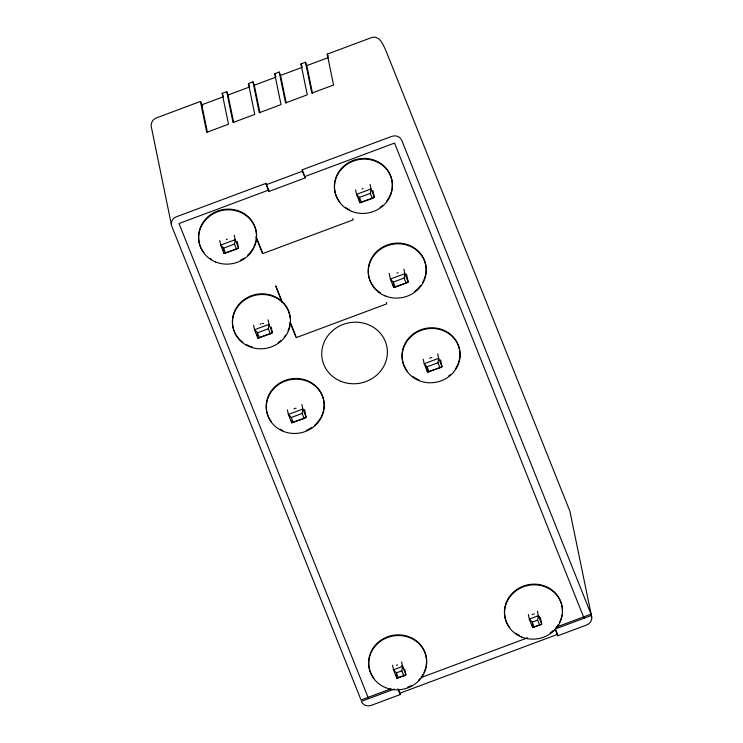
<?xml version="1.0" encoding="UTF-8"?>
<svg xmlns="http://www.w3.org/2000/svg" width="743" height="743" viewBox="0 0 743 743"><rect width="100%" height="100%" fill="white"/><g stroke="black" fill="none" stroke-linecap="round" stroke-linejoin="round"><path stroke-width="1.11" d="M219.77 240.546L220.699 245.079L224.061 253.474L236.488 249.128L234.472 244.085L235.187 239.673L234.259 235.141M253.595 325.22L254.524 329.753L257.886 338.149L270.313 333.802L268.297 328.759L269.012 324.347L268.084 319.815M287.42 409.895L288.349 414.427L291.711 422.823L304.138 418.467L302.122 413.433L302.838 409.021L301.909 404.489M355.6 189.855L356.529 194.378L359.881 202.783L372.308 198.427L370.293 193.384L371.017 188.973L370.088 184.45M389.193 273.396L390.354 279.052L393.706 287.457L395.267 287.16L406.133 283.102L404.118 278.058L404.842 273.647L403.913 269.124M423.25 359.203L424.179 363.726L427.531 372.132L439.958 367.776L437.943 362.733L438.667 358.321L437.738 353.798M392.555 665.254L393.484 669.787L396.836 678.183L403.83 675.861L401.824 670.818L402.539 666.406L401.61 661.874M528.375 614.563L529.304 619.086L532.666 627.491L539.659 625.16L537.644 620.126L538.359 615.706L537.43 611.183M236.488 249.128L238.54 248.069L237.147 241.28M372.308 198.427L374.37 197.378L372.977 190.579M270.313 333.802L272.365 332.743L271.204 327.087M406.133 283.102L408.195 282.052L406.57 274.13M304.138 418.467L306.2 417.417L304.565 409.495M439.958 367.776L442.02 366.726L440.627 359.928M403.83 675.861L405.892 674.802L404.731 669.146M539.659 625.16L541.721 624.111L540.328 617.312M202.56 105.432L200.434 101.457L156.067 118.016C152.724 119.298 150.838 122.976 151.228 126.449L171.336 224.395M200.434 101.457L206.768 132.328L228.5 124.22L222.166 93.349L226.699 91.658L228.036 95.02L233.692 122.576M226.699 91.658L233.033 122.53L254.765 114.413L248.422 83.55L252.954 81.86L254.292 85.213L259.957 112.778M252.954 81.86L259.288 112.722L281.021 104.614L274.687 73.743L279.21 72.052L280.557 75.415L286.213 102.98M279.21 72.052L285.553 102.924L307.277 94.816L300.943 63.944L305.475 62.254L306.813 65.616L312.469 93.172M305.475 62.254L311.809 93.126L333.542 85.008L327.208 54.146L371.574 37.587C379.608 34.967 383.156 44.803 385.793 50.348L569.918 511.249L591.772 617.349M207.436 132.384L201.78 104.819L223.513 96.711M228.036 95.02L249.769 86.903M254.292 85.213L276.024 77.105L274.687 73.743M280.557 75.415L302.29 67.307M306.813 65.616L328.545 57.499M555.894 627.268L591.038 614.145L401.777 140.381A7.746 7.226 -11.6 0 0 391.849 136.359L302.206 169.822L305.169 177.911L268.957 191.434L265.985 183.345L176.342 216.798A7.746 7.226 -11.6 0 0 171.782 226.225L361.042 699.99L390.827 688.872M268.957 191.434L266.273 184.71L302.485 171.196L302.206 169.822M268.669 190.059L179.026 223.522L368.565 698.661M304.89 176.546L394.533 143.083L584.072 618.222M223.123 248.951L224.061 253.474L238.54 248.069L235.187 239.673L220.699 245.079L223.606 248.143L234.472 244.085M358.953 198.251L359.881 202.783L374.37 197.378L371.017 188.973L356.529 194.378L359.426 197.443L370.293 193.384M257.189 334.759L257.886 338.149L272.365 332.743L269.012 324.347L254.524 329.753L257.431 332.818L268.297 328.759M393.01 284.058L393.706 287.457L408.195 282.052L404.842 273.647L390.354 279.052L393.251 282.117L404.118 278.058M291.247 420.557L291.711 422.823L306.2 417.417L302.838 409.021L288.349 414.427L291.256 417.482L302.122 413.433M426.603 367.599L427.531 372.132L442.02 366.726L438.667 358.321L424.179 363.726L427.076 366.791L437.943 362.733M396.14 674.783L396.836 678.183L405.892 674.802L402.539 666.406L393.484 669.787L396.39 672.842L401.824 670.818M531.969 624.092L532.666 627.491L541.721 624.111L538.359 615.706L529.304 619.086L532.211 622.151L537.644 620.126M421.17 677.551L527.651 637.8M394.329 689.049L361.321 701.364A7.746 7.226 -11.6 0 0 371.249 705.376L400.226 694.566L398.415 689.355M399.948 693.191L557.501 634.383L555.588 629.581M557.789 635.757L586.766 624.947A7.746 7.226 -11.6 0 0 591.317 615.52L555.105 629.033L557.789 635.757L557.501 634.383M327.208 54.146L328.267 56.134M532.211 622.151L534.226 627.194M359.426 197.443L361.442 202.486M393.251 282.117L395.267 287.16M427.076 366.791L429.092 371.834M300.943 63.944L301.955 66.461M302.485 171.196L305.169 177.911M248.422 83.55L249.434 86.067M222.166 93.349L223.169 95.866M256.855 238.633L262.307 252.276M281.727 300.896L275.737 285.879L282.015 302.262M290.299 322.341L295.872 336.282M255.88 236.85L262.595 253.651L353.139 219.854L352.86 218.479M290.151 322.638L296.151 337.656L386.704 303.859L386.416 302.485M201.78 104.819L202.607 106.89M396.39 672.842L398.397 677.885M223.606 248.143L225.621 253.177M257.431 332.818L259.446 337.851M291.256 417.482L293.271 422.526M397.932 688.807L400.226 694.566M265.985 183.345L266.273 184.71M532.137 614.702A4.634 4.319 -11.6 0 1 534.375 613.867M538.582 615.566A4.634 4.319 -11.6 0 1 539.409 617.647M509.763 627.621A29.051 27.082 -11.6 0 1 525.394 585.419A29.051 27.082 -11.6 0 1 562.321 612.093M561.959 615.13A29.051 27.082 -11.6 0 1 559.73 621.956M558.207 624.687A29.051 27.082 -11.6 0 1 556.377 627.259M553.489 630.352A29.051 27.082 -11.6 0 1 550.154 633.027M519.385 635.432A29.051 27.082 -11.6 0 1 515.753 633.296M429.723 358.33A4.634 4.319 -11.6 0 1 431.962 357.494M407.35 371.249A29.051 27.082 -11.6 0 1 411.427 335.418A29.051 27.082 -11.6 0 1 449.756 333.765A29.051 27.082 -11.6 0 1 455.218 369.197M450.277 374.695A29.051 27.082 -11.6 0 1 448.605 376.032M418.894 379.924A29.051 27.082 -11.6 0 1 412.495 376.32M396.966 273.099A4.634 4.319 -11.6 0 1 398.137 272.82M380.379 292.835A29.051 27.082 -11.6 0 1 372.354 256.874A29.051 27.082 -11.6 0 1 410.229 245.692A29.051 27.082 -11.6 0 1 423.919 279.981M423.491 280.91A29.051 27.082 -11.6 0 1 422.516 282.739M420.779 285.377A29.051 27.082 -11.6 0 1 414.78 291.358M339.7 201.901A29.051 27.082 -11.6 0 1 356.38 159.411A29.051 27.082 -11.6 0 1 392.053 188.406M391.895 189.409A29.051 27.082 -11.6 0 1 386.304 201.539M382.626 205.347A29.051 27.082 -11.6 0 1 380.091 207.306M349.321 209.712A29.051 27.082 -11.6 0 1 345.681 207.576M362.073 188.982A4.634 4.319 -11.6 0 1 363.141 188.434M396.316 665.403A4.634 4.319 -11.6 0 1 397.375 664.846M401.935 665.449A4.634 4.319 -11.6 0 1 402.752 666.257M403.319 667.242A4.634 4.319 -11.6 0 1 403.588 668.338M373.943 678.322A29.051 27.082 -11.6 0 1 391.143 635.692A29.051 27.082 -11.6 0 1 426.138 665.821M425.934 666.815A29.051 27.082 -11.6 0 1 423.9 672.656M422.934 674.486A29.051 27.082 -11.6 0 1 421.188 677.124M419.879 678.758A29.051 27.082 -11.6 0 1 418.439 680.3M411.585 685.408A29.051 27.082 -11.6 0 1 407.647 687.201M293.894 409.031A4.634 4.319 -11.6 0 1 296.141 408.195M271.529 421.95A29.051 27.082 -11.6 0 1 288.73 379.32A29.051 27.082 -11.6 0 1 323.716 409.449M323.521 410.442A29.051 27.082 -11.6 0 1 321.487 416.284M321.022 417.204A29.051 27.082 -11.6 0 1 314.456 425.386M311.911 427.346A29.051 27.082 -11.6 0 1 306.227 430.438M282.099 430.206A29.051 27.082 -11.6 0 1 280.204 429.268M260.069 324.357A4.634 4.319 -11.6 0 1 261.137 323.799M262.316 323.521A4.634 4.319 -11.6 0 1 263.524 323.53M290.179 322.768A29.051 27.082 -11.6 0 1 288.089 330.672M285.563 335.214A29.051 27.082 -11.6 0 1 284.309 336.904M280.631 340.712A29.051 27.082 -11.6 0 1 278.086 342.672M252.267 346.981A29.051 27.082 -11.6 0 1 249.249 345.95M248.273 345.532A29.051 27.082 -11.6 0 1 246.379 344.594M242.84 342.337A29.051 27.082 -11.6 0 1 237.704 337.276M237.101 336.458A29.051 27.082 -11.6 0 1 234.565 332.028M234.175 331.099A29.051 27.082 -11.6 0 1 254.905 294.646A29.051 27.082 -11.6 0 1 290.179 317.688M203.879 252.601A29.051 27.082 -11.6 0 1 221.08 209.972A29.051 27.082 -11.6 0 1 256.066 240.1M255.871 241.104A29.051 27.082 -11.6 0 1 253.837 246.936M252.861 248.766A29.051 27.082 -11.6 0 1 247.605 255.323M244.261 257.997A29.051 27.082 -11.6 0 1 240.556 260.189M211.625 259.409A29.051 27.082 -11.6 0 1 209.86 258.276M226.243 239.683A4.634 4.319 -11.6 0 1 227.312 239.125M521.456 636.983A29.051 27.082 -11.6 0 0 562.386 608.721A29.051 27.082 -11.6 0 0 516.784 590.276A29.051 27.082 -11.6 0 0 521.456 636.983M419.033 380.611A29.051 27.082 -11.6 0 0 459.973 352.349A29.051 27.082 -11.6 0 0 414.371 333.904A29.051 27.082 -11.6 0 0 419.033 380.611M385.208 295.937A29.051 27.082 -11.6 0 0 426.148 267.675A29.051 27.082 -11.6 0 0 380.546 249.23A29.051 27.082 -11.6 0 0 385.208 295.937M351.383 211.263A29.051 27.082 -11.6 0 0 392.323 183.001A29.051 27.082 -11.6 0 0 346.721 164.556A29.051 27.082 -11.6 0 0 351.383 211.263M385.626 687.674A29.051 27.082 -11.6 0 0 426.566 659.422A29.051 27.082 -11.6 0 0 380.964 640.968A29.051 27.082 -11.6 0 0 385.626 687.674M283.213 431.302A29.051 27.082 -11.6 0 0 324.143 403.05A29.051 27.082 -11.6 0 0 278.551 384.595A29.051 27.082 -11.6 0 0 283.213 431.302M249.388 346.628A29.051 27.082 -11.6 0 0 290.318 318.375A29.051 27.082 -11.6 0 0 244.726 299.931A29.051 27.082 -11.6 0 0 249.388 346.628M215.563 261.963A29.051 27.082 -11.6 0 0 256.493 233.701A29.051 27.082 -11.6 0 0 210.901 215.256A29.051 27.082 -11.6 0 0 215.563 261.963M340.861 381.308A32.924 30.695 -11.6 0 0 387.261 349.275A32.924 30.695 -11.6 0 0 335.576 328.369A32.924 30.695 -11.6 0 0 340.861 381.308"/></g></svg>
